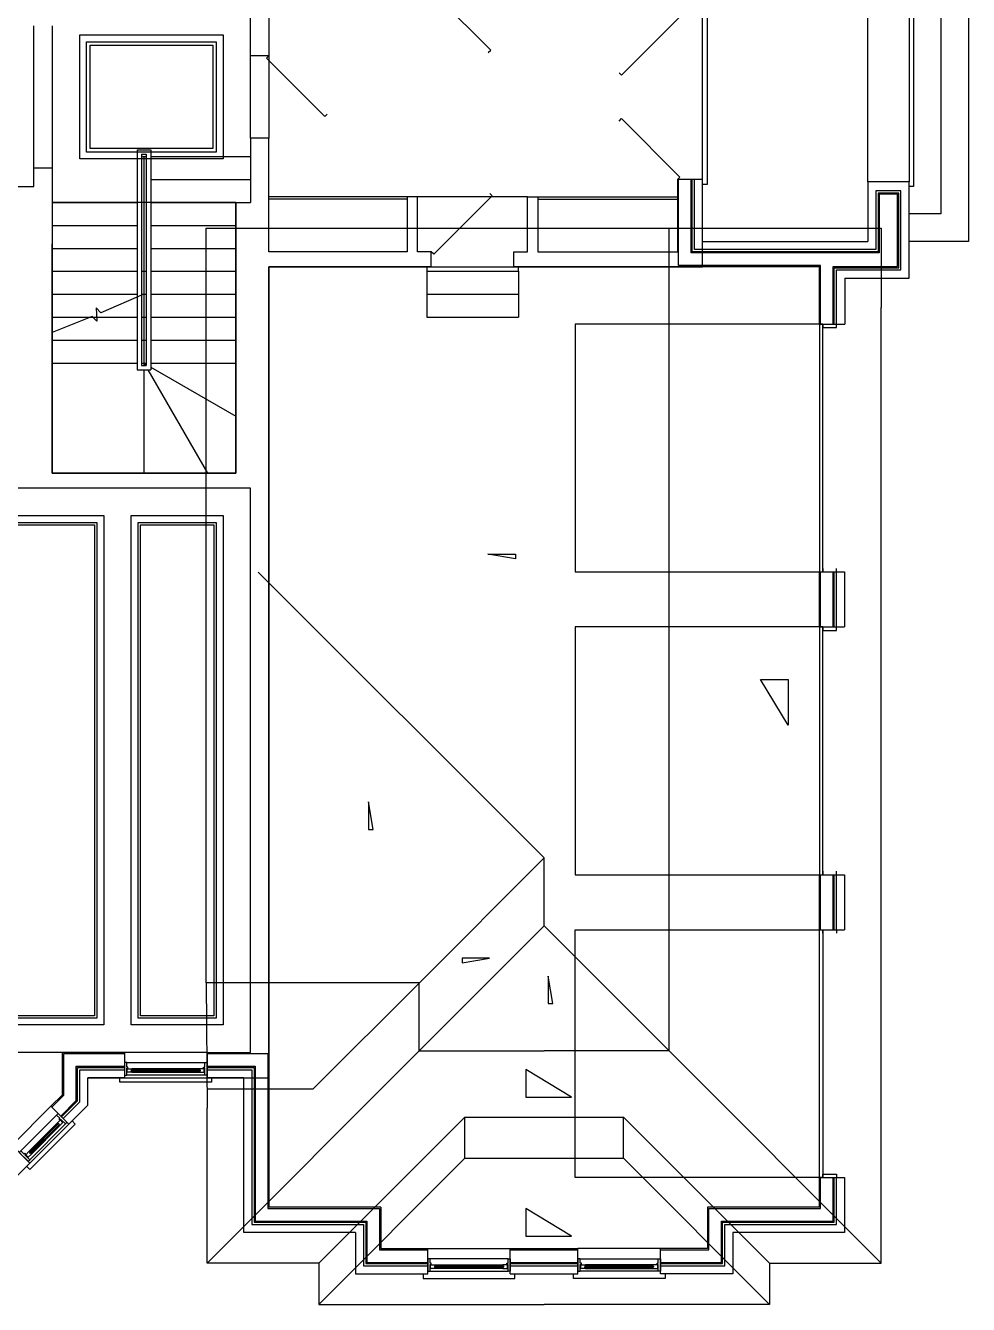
# Model space of a CAD drawing. Header units: metres. Extents: x -754 to 754, y 0 to 1179.
# Drawn here: x 343 to 754, y 60 to 617 of the extents above; entities that cross this region are included whole.
import ezdxf

# ---------------------------------------------------------------- set-up
doc = ezdxf.new("R2010")
doc.units = ezdxf.units.M

msp = doc.modelspace()

# ---------------------------------------------------------------- linework, layer by layer
at = {"layer": 'Defpoints', "elevation": 0.34}
msp.add_lwpolyline([(-177, 115.5), (-70, 115.5), (-70, 138), (70, 138), (70, 115.5), (177, 115.5), (177, 158.5), (244.99, 158.5), (244.99, 146.5), (277.94, 113.55), (337.05, 113.55), (370, 146.5), (370, 158.5), (438, 158.5), (449, 158.5), (449, 512), (638.09, 512), (638.09, 664.5)], dxfattribs=at)
at = {"layer": 'Defpoints', "color": 4, "elevation": 0.34}
msp.add_lwpolyline([(434.5, 540), (354.5, 540), (354.5, 422), (434.5, 422)], close=True, dxfattribs=at)
at = {"layer": 'FP-Above'}
for p, q in [((728.09, 623, 0.34), (728.09, 549, 0.34)), ((346.5, 555, 0.34), (346.5, 617.08, 0.34)), ((354.5, 617.08, 0.34), (354.5, 555, 0.34)), ((441.01, 568, 0.34), (441.01, 604, 0.34)), ((441.01, 568, 0.34), (441.01, 604, 0.34)), ((449, 604, 0.34), (449, 568, 0.34))]:
    msp.add_line(p, q, dxfattribs=at)
at = {"layer": 'FP-Above', "elevation": 0.34}
for points in [[(366.5, 613.08), (429, 613.08), (429, 559), (366.5, 558.99)], [(369.5, 610.08), (426, 610.08), (426, 562), (369.5, 561.99)], [(371, 608.58), (424.5, 608.58), (424.5, 563.5), (371, 563.49)]]:
    msp.add_lwpolyline(points, close=True, dxfattribs=at)
at = {"layer": 'FP-Above', "elevation": -0.34}
msp.add_lwpolyline([(561.8, 542.5), (513.8, 542.5)], dxfattribs=at)
at = {"layer": 'FP-Above'}
for points in [[(238, 403.5), (377, 403.5), (377, 181.5), (238, 181.5)], [(429, 181.5), (389, 181.5), (389, 403.5), (429, 403.5)], [(241, 400.5), (374, 400.5), (374, 184.5), (241, 184.5)], [(242, 399.5), (373, 399.5), (373, 185.5), (242, 185.5)], [(426, 184.5), (392, 184.5), (392, 400.5), (426, 400.5)], [(425, 185.5), (393, 185.5), (393, 399.5), (425, 399.5)]]:
    msp.add_lwpolyline(points, close=True, dxfattribs=at)
msp.add_lwpolyline([(359.01, 169.5), (255.99, 169.5)], dxfattribs=at)
at = {"layer": 'FP-Door'}
for p, q in [((710.09, 549, 0.34), (710.09, 623, 0.34)), ((582.5, 487), (582.5, 379)), ((690.5, 487), (582.5, 487)), ((582.5, 379), (690.5, 379)), ((582.5, 355), (582.5, 247)), ((690.5, 355), (582.5, 355)), ((582.5, 247), (690.5, 247)), ((582.5, 115), (582.5, 223)), ((582.5, 223), (690.5, 223)), ((690.5, 115), (582.5, 115))]:
    msp.add_line(p, q, dxfattribs=at)
for points in [[(544.63, 605.41), (545.69, 606.47), (523.06, 629.1), (522, 628.04)], [(601.64, 596.59), (602.7, 595.53), (628.15, 620.98), (627.09, 622.04)], [(474.45, 578.54), (473.39, 577.48), (447.94, 602.94), (449, 604)], [(601.64, 575.5), (602.7, 576.56), (628.15, 551.1), (627.09, 550.04)], [(545.25, 543.96), (546.31, 542.9), (520.86, 517.44), (519.8, 518.5)], [(689, 487), (689, 379), (690.5, 379), (690.5, 487)], [(690.5, 487), (690.5, 485.5), (696.5, 485.5), (696.5, 487)], [(690.5, 380.5), (690.5, 379), (696.5, 379), (696.5, 380.5)], [(689, 355), (689, 247), (690.5, 247), (690.5, 355)], [(690.5, 355), (690.5, 353.5), (696.5, 353.5), (696.5, 355)], [(690.5, 248.5), (690.5, 247), (696.5, 247), (696.5, 248.5)], [(689, 115), (689, 223), (690.5, 223), (690.5, 115)], [(690.5, 221.5), (690.5, 223), (696.5, 223), (696.5, 221.5)], [(690.5, 115), (690.5, 116.5), (696.5, 116.5), (696.5, 115)]]:
    msp.add_lwpolyline(points, dxfattribs=at)
at = {"layer": 'FP-Mill'}
for points in [[(509.3, 541.5), (449, 541.5)], [(566.3, 541.5), (627.09, 541.5)]]:
    msp.add_lwpolyline(points, dxfattribs=at)
at = {"layer": 'FP-Note'}
for points in [[(544.45, 386.68), (556.45, 386.68), (556.45, 384.68), (544.45, 386.68)], [(663.39, 332.1), (675.39, 332.1), (675.39, 312.1), (663.39, 332.1)], [(492.45, 278.69), (492.45, 266.69), (494.45, 266.69), (492.45, 278.69)], [(545.2, 210.58), (533.2, 210.58), (533.2, 208.58), (545.2, 210.58)], [(570.81, 202.81), (570.81, 190.81), (572.81, 190.81), (570.81, 202.81)], [(560.96, 162.07), (560.96, 150.07), (580.96, 150.07), (560.96, 162.07)], [(560.96, 101.45), (560.96, 89.45), (580.96, 89.45), (560.96, 101.45)]]:
    msp.add_lwpolyline(points, dxfattribs=at)
at = {"layer": 'FP-Proposed Wall'}
for p, q in [((441, 604, 0.34), (441, 625.08, 0.34)), ((449, 628.04, 0.34), (449, 604, 0.34)), ((449, 604, 0.34), (441, 604, 0.34)), ((449, 604, 0.34), (441.01, 604, 0.34)), ((441, 568, 0.34), (441, 540, 0.34)), ((449, 568, 0.34), (441, 568, 0.34)), ((449, 568, 0.34), (441.01, 568, 0.34)), ((449, 518.5, 0.34), (449, 568, 0.34)), ((346.5, 547, 0.34), (346.5, 555, 0.34)), ((354.5, 555, 0.34), (346.5, 555, 0.34)), ((354.5, 555, 0.34), (354.5, 522, 0.34)), ((326.5, 547, 0.34), (346.5, 547, 0.34)), ((627.09, 550.04, 0.34), (627.09, 518.5, 0.34)), ((638.09, 550.04, 0.34), (627.09, 550.04, 0.34)), ((638.09, 523, 0.34), (638.09, 550.04, 0.34)), ((710.09, 549, 0.34), (710.09, 523, 0.34)), ((728.09, 549, 0.34), (710.09, 549, 0.34)), ((728.09, 507.08, 0.34), (728.09, 549, 0.34)), ((509.3, 542.5, 0.34), (509.3, 518.5, 0.34)), ((513.8, 542.5, 0.34), (509.3, 542.5, 0.34)), ((513.8, 518.5, 0.34), (513.8, 542.5, 0.34)), ((561.8, 518.5, 0.34), (561.8, 542.5, 0.34)), ((561.8, 542.5, 0.34), (566.3, 542.5, 0.34)), ((566.3, 542.5, 0.34), (566.3, 518.5, 0.34)), ((434.5, 540, 0.34), (434.5, 422, 0.34)), ((434.5, 540, 0.34), (441, 540, 0.34)), ((354.5, 422, 0.34), (354.5, 522, 0.34)), ((354.5, 522, 0.34), (354.5, 522, 0.34)), ((509.3, 518.5, 0.34), (449, 518.5, 0.34)), ((519.8, 518.5, 0.34), (513.8, 518.5, 0.34)), ((519.8, 512, 0.34), (519.8, 518.5, 0.34)), ((555.8, 512, 0.34), (555.8, 518.5, 0.34)), ((555.8, 518.5, 0.34), (561.8, 518.5, 0.34)), ((566.3, 518.5, 0.34), (627.09, 518.5, 0.34)), ((638.09, 523, 0.34), (710.09, 523, 0.34)), ((449, 512, 0.34), (449, 102, 0.34)), ((519.8, 512, 0.34), (449, 512, 0.34)), ((689.09, 512, 0.34), (555.8, 512, 0.34)), ((689.09, 487, 0.34), (689.09, 512, 0.34)), ((700.09, 507.08, 0.34), (700.09, 487, 0.34)), ((700.09, 507.08, 0.34), (728.09, 507.08, 0.34)), ((689.09, 487, 0.34), (700.09, 487, 0.34)), ((434.5, 422, 0.34), (354.5, 422, 0.34)), ((441, 415.5, 0.34), (326.5, 415.5, 0.34)), ((441, 169.5, 0.34), (441, 415.5, 0.34)), ((689, 355, 0.34), (689, 379, 0.34)), ((689, 379, 0.34), (700, 379, 0.34)), ((700, 379, 0.34), (700, 355, 0.34)), ((689, 355, 0.34), (700, 355, 0.34)), ((689, 223, 0.34), (689, 247, 0.34)), ((689, 247, 0.34), (700, 247, 0.34)), ((700, 247, 0.34), (700, 223, 0.34)), ((689, 223, 0.34), (700, 223, 0.34)), ((386, 169.5, 0.34), (359, 169.5, 0.34)), ((386, 169.5, 0.34), (386, 158.5, 0.34)), ((422, 169.5, 0.34), (422, 158.5, 0.34)), ((422, 169.5, 0.34), (441, 169.5, 0.34)), ((386, 158.5, 0.34), (370, 158.5, 0.34)), ((438, 158.5, 0.34), (422, 158.5, 0.34)), ((438, 91, 0.34), (438, 158.5, 0.34)), ((353.97, 146.03, 0.34), (361.75, 138.25, 0.34)), ((337, 129.06, 0.34), (344.78, 121.28, 0.34)), ((689, 102, 0.34), (689, 115, 0.34)), ((689, 115, 0.34), (700, 115, 0.34)), ((700, 115, 0.34), (700, 91, 0.34)), ((497.73, 102, 0.34), (449, 102, 0.34)), ((449, 102, 0.34), (449, 102, 0.34)), ((497.73, 102, 0.34), (497.73, 84, 0.34)), ((640.27, 102, 0.34), (640.27, 84, 0.34)), ((689, 102, 0.34), (640.27, 102, 0.34)), ((486.73, 91, 0.34), (438, 91, 0.34)), ((486.73, 91, 0.34), (486.73, 73, 0.34)), ((651.27, 91, 0.34), (651.27, 73, 0.34)), ((700, 91, 0.34), (651.27, 91, 0.34)), ((497.73, 84, 0.34), (518.25, 84, 0.34)), ((518.25, 73, 0.34), (518.25, 84, 0.34)), ((554.25, 73, 0.34), (554.25, 84, 0.34)), ((554.25, 84, 0.34), (583.75, 84, 0.34)), ((583.75, 73, 0.34), (583.75, 84, 0.34)), ((619.75, 73, 0.34), (619.75, 84, 0.34)), ((640.27, 84, 0.34), (619.75, 84, 0.34)), ((486.73, 73, 0.34), (518.25, 73, 0.34)), ((554.25, 73, 0.34), (583.75, 73, 0.34)), ((651.27, 73, 0.34), (619.75, 73, 0.34))]:
    msp.add_line(p, q, dxfattribs=at)
at = {"layer": 'FP-Proposed Wall', "elevation": 0.34}
for points in [[(353.97, 146.03), (359, 151.06), (359, 169.5)], [(361.75, 138.25), (370, 146.5), (370, 158.5)], [(325.5, 113.55), (337.05, 113.55), (344.78, 121.28)]]:
    msp.add_lwpolyline(points, dxfattribs=at)
at = {"layer": 'FP-Roof', "color": 1}
for p, q in [((421.57, 199.9), (421.57, 528.84)), ((421.57, 528.84), (623.51, 528.84)), ((623.51, 170.16), (623.51, 528.84)), ((623.51, 528.84), (716, 528.84)), ((716, 528.84), (716, 494.17)), ((716, 77.67), (716, 494.17)), ((421.57, 199.9), (422, 145.17)), ((446.61, 199.9), (421.57, 199.9)), ((514.63, 199.9), (446.61, 199.9)), ((468.21, 153.48), (514.63, 199.9)), ((514.48, 170.16), (514.48, 199.9)), ((422, 77.67), (514.48, 170.16)), ((514.48, 170.16), (569, 170.16)), ((623.51, 170.16), (569, 170.16)), ((716, 77.67), (623.51, 170.16)), ((468.21, 153.48), (421.93, 153.48)), ((422, 77.67), (422, 145.17)), ((470.73, 77.67), (534.42, 141.36)), ((534.42, 123.36), (534.42, 141.36)), ((534.42, 141.36), (603.58, 141.36)), ((667.27, 77.67), (603.58, 141.36)), ((603.58, 123.36), (603.58, 141.36)), ((470.73, 59.67), (534.42, 123.36)), ((534.42, 123.36), (603.58, 123.36)), ((667.27, 59.67), (603.58, 123.36)), ((470.73, 77.67), (422, 77.67)), ((667.27, 77.67), (716, 77.67))]:
    msp.add_line(p, q, dxfattribs=at)
for points in [[(470.73, 77.67), (470.73, 59.67), (569, 59.67)], [(667.27, 77.67), (667.27, 59.67), (569, 59.67)]]:
    msp.add_lwpolyline(points, dxfattribs=at)
at = {"layer": 'FP-Roof Detail'}
for points in [[(569, 224.67), (569, 254.27), (444.36, 378.91)], [(514.48, 199.76), (569, 254.27)], [(514.48, 170.16), (569, 224.67)], [(623.51, 170.16), (569, 224.67)]]:
    msp.add_lwpolyline(points, dxfattribs=at)
at = {"layer": 'FP-Stair'}
for p, q in [((391.5, 563, 0.34), (397.5, 563, 0.34)), ((391.5, 563, 0.34), (391.5, 467, 0.34)), ((393.5, 561, 0.34), (393.5, 469, 0.34)), ((393.5, 561, 0.34), (395.5, 561, 0.34)), ((393.5, 560, 0.34), (395.5, 560, 0.34)), ((394.5, 560, 0.34), (394.5, 469, 0.34)), ((395.5, 561, 0.34), (395.5, 469, 0.34)), ((397.5, 563, 0.34), (397.5, 467, 0.34)), ((397.5, 560, 0.34), (441, 560, 0.34)), ((397.5, 550, 0.34), (441, 550, 0.34)), ((354.5, 540, 0.34), (391.5, 540, 0.34)), ((397.5, 540, 0.34), (434.5, 540, 0.34)), ((354.5, 530, 0.34), (391.5, 530, 0.34)), ((397.5, 530, 0.34), (434.5, 530, 0.34)), ((354.5, 520, 0.34), (391.5, 520, 0.34)), ((397.5, 520, 0.34), (434.5, 520, 0.34)), ((354.5, 510, 0.34), (391.5, 510, 0.34)), ((393.5, 510, 0.34), (395.5, 510, 0.34)), ((397.5, 510, 0.34), (434.5, 510, 0.34)), ((517.8, 510.01, 0.34), (517.8, 490.01, 0.34)), ((557.8, 510.01, 0.34), (557.8, 490.01, 0.34)), ((354.5, 500, 0.34), (391.5, 500, 0.34)), ((393.5, 500, 0.34), (395.5, 500, 0.34)), ((397.5, 500, 0.34), (434.5, 500, 0.34)), ((354.5, 490, 0.34), (373.88, 490, 0.34)), ((373.88, 490, 0.34), (391.5, 490, 0.34)), ((393.5, 490, 0.34), (395.5, 490, 0.34)), ((397.5, 490, 0.34), (434.5, 490, 0.34)), ((354.5, 480, 0.34), (391.5, 480, 0.34)), ((393.5, 480, 0.34), (395.5, 480, 0.34)), ((397.5, 480, 0.34), (434.5, 480, 0.34)), ((354.5, 470, 0.34), (391.5, 470, 0.34)), ((393.5, 470, 0.34), (395.5, 470, 0.34)), ((393.5, 469, 0.34), (395.5, 469, 0.34)), ((394.5, 470, 0.34), (395.08, 469, 0.34)), ((394.5, 470, 0.34), (395.5, 469.42, 0.34)), ((397.5, 470, 0.34), (434.5, 470, 0.34)), ((397.5, 468.27, 0.34), (434.5, 446.91, 0.34)), ((391.5, 467, 0.34), (397.5, 467, 0.34)), ((394.5, 467, 0.34), (394.5, 422, 0.34)), ((396.23, 467, 0.34), (422.21, 422, 0.34))]:
    msp.add_line(p, q, dxfattribs=at)
for points, elevation in [([(728, 649.04), (754, 649.04), (754, 523.04), (728, 523.04)], 0.34), ([(728, 637.04), (742, 637.04), (742, 535.04), (728, 535.04)], 0.34), ([(640.09, 624.04), (640.09, 547.91), (638.09, 547.91)], 1.51)]:
    msp.add_lwpolyline(points, dxfattribs=dict(at, elevation=elevation))
for points in [[(728.09, 625), (730.09, 625), (730.09, 547), (728.09, 547)], [(517.8, 512.01), (517.8, 510.01), (557.8, 510.01), (557.8, 512.01)], [(517.8, 500.01), (557.8, 500.01)], [(517.8, 490.01), (557.8, 490.01)]]:
    msp.add_lwpolyline(points, dxfattribs=at)
at = {"layer": 'FP-Stair', "linetype": 'Continuous'}
msp.add_lwpolyline([(394.5, 500), (375.67, 491.9), (373.69, 494.05), (373.96, 488.21), (371.98, 490.36), (354.5, 483.33)], dxfattribs=at)
at = {"layer": 'FP-Wall Detail', "elevation": 0.34}
for points in [[(689.5, 487), (689.5, 512.5), (627.59, 512.5), (627.59, 550.04)], [(695, 518), (633.09, 518), (633.09, 550.04)], [(695.5, 518.5), (633.59, 518.5), (633.59, 550.04)], [(696.5, 519.5), (634.59, 519.5), (634.59, 550.04)], [(695, 512.08), (723.09, 512.08), (723.09, 543.58), (715.09, 543.58), (715.09, 518), (695, 518)], [(695.5, 511.58), (723.59, 511.58), (723.59, 544.08), (714.59, 544.08), (714.59, 518.5), (695.5, 518.5)], [(696.5, 510.58), (724.59, 510.58), (724.59, 545.08), (713.59, 545.08), (713.59, 519.5), (696.5, 519.5)], [(695, 487), (695, 512.08)], [(695.5, 487), (695.5, 511.58)], [(696.5, 487), (696.5, 510.58)], [(689.5, 355), (689.5, 379)], [(695, 355), (695, 379)], [(695.5, 355), (695.5, 379)], [(696.5, 355), (696.5, 379)], [(689.5, 223), (689.5, 247)], [(695, 223), (695, 247)], [(695.5, 223), (695.5, 247)], [(696.5, 223), (696.5, 247)], [(354.32, 145.68), (359.5, 150.85), (359.5, 169), (386, 169)], [(422, 169), (448.5, 169), (448.5, 101.5), (497.23, 101.5), (497.23, 83.5), (518.25, 83.5)], [(358.21, 141.79), (365, 148.57), (365, 163.5), (386, 163.5)], [(358.57, 141.43), (365.5, 148.36), (365.5, 163), (386, 163)], [(359.27, 140.73), (366.5, 147.95), (366.5, 162), (386, 162)], [(422, 163.5), (443, 163.5), (443, 96), (491.73, 96), (491.73, 78), (518.25, 78)], [(422, 163), (442.5, 163), (442.5, 95.5), (491.23, 95.5), (491.23, 77.5), (518.25, 77.5)], [(422, 162), (441.5, 162), (441.5, 94.5), (490.23, 94.5), (490.23, 76.5), (518.25, 76.5)], [(619.75, 76.5), (647.77, 76.5), (647.77, 94.5), (696.5, 94.5), (696.5, 115)], [(619.75, 77.5), (646.77, 77.5), (646.77, 95.5), (695.5, 95.5), (695.5, 115)], [(619.75, 78), (646.27, 78), (646.27, 96), (695, 96), (695, 115)], [(619.75, 83.5), (640.77, 83.5), (640.77, 101.5), (689.5, 101.5), (689.5, 115)], [(554.25, 83.5), (583.75, 83.5)], [(554.25, 78), (583.75, 78)], [(554.25, 77.5), (583.75, 77.5)], [(554.25, 76.5), (583.75, 76.5)]]:
    msp.add_lwpolyline(points, dxfattribs=at)
at = {"layer": 'FP-Wall Detail'}
for points in [[(509.3, 542.5), (449, 542.5)], [(566.3, 542.5), (627.09, 542.5)]]:
    msp.add_lwpolyline(points, dxfattribs=at)
at = {"layer": 'FP-Window'}
for p, q in [((422, 169.5), (386, 169.5)), ((386, 169.5), (386, 169.5)), ((387, 165.11), (421, 165.11)), ((389, 161.86), (389, 161.36)), ((418.75, 162.36), (389.25, 162.36)), ((389.25, 162.36), (389.5, 162.11)), ((389.5, 161.98), (389.5, 162.11)), ((418.75, 162.36), (418.5, 162.11)), ((418.5, 161.98), (418.5, 162.11)), ((419, 161.86), (419, 161.36)), ((384, 156.5), (384, 158.5)), ((424, 156.5), (384, 156.5)), ((421, 159.61), (387, 159.61)), ((389.25, 160.86), (389.5, 161.11)), ((389.25, 160.86), (418.75, 160.86)), ((389.5, 161.11), (389.5, 161.23)), ((418.5, 161.11), (418.5, 161.23)), ((418.75, 160.86), (418.5, 161.11)), ((424, 158.5), (424, 156.5)), ((337, 129.06), (353.97, 146.03)), ((353.97, 146.03), (353.97, 146.03)), ((356.37, 142.22), (340.81, 126.66)), ((364.58, 138.25), (363.16, 139.67)), ((344.35, 126.31), (356.72, 138.68)), ((344.7, 122.77), (360.26, 138.33)), ((344.78, 118.45), (364.58, 138.25)), ((357.79, 137.62), (345.41, 125.24)), ((356.72, 138.68), (356.72, 138.33)), ((356.81, 138.24), (356.72, 138.33)), ((357.25, 138.5), (357.61, 138.15)), ((357.43, 137.62), (357.34, 137.71)), ((357.79, 137.62), (357.43, 137.62)), ((344.35, 126.31), (344.7, 126.31)), ((344.53, 125.78), (344.88, 125.42)), ((344.79, 126.22), (344.7, 126.31)), ((345.41, 125.6), (345.32, 125.69)), ((345.41, 125.24), (345.41, 125.6)), ((343.36, 119.87), (344.78, 118.45)), ((518.25, 84), (554.25, 84)), ((554.25, 84), (554.25, 84)), ((619.75, 84), (583.75, 84)), ((583.75, 84), (583.75, 84)), ((553.25, 79.61), (519.25, 79.61)), ((584.75, 79.61), (618.75, 79.61)), ((516.25, 73), (516.25, 71)), ((519.25, 74.11), (553.25, 74.11)), ((521.25, 76.36), (521.25, 75.86)), ((521.5, 76.86), (521.75, 76.61)), ((521.5, 76.86), (551, 76.86)), ((521.5, 75.36), (521.75, 75.61)), ((551, 75.36), (521.5, 75.36)), ((521.75, 76.48), (521.75, 76.61)), ((521.75, 75.61), (521.75, 75.73)), ((551, 76.86), (550.75, 76.61)), ((550.75, 76.48), (550.75, 76.61)), ((550.75, 75.61), (550.75, 75.73)), ((551, 75.36), (550.75, 75.61)), ((551.25, 76.36), (551.25, 75.86)), ((556.25, 71), (556.25, 73)), ((581.75, 71), (581.75, 73)), ((618.75, 74.11), (584.75, 74.11)), ((586.75, 76.36), (586.75, 75.86)), ((616.5, 76.86), (587, 76.86)), ((587, 76.86), (587.25, 76.61)), ((587, 75.36), (587.25, 75.61)), ((587, 75.36), (616.5, 75.36)), ((587.25, 76.48), (587.25, 76.61)), ((587.25, 75.61), (587.25, 75.73)), ((616.5, 76.86), (616.25, 76.61)), ((616.25, 76.48), (616.25, 76.61)), ((616.25, 75.61), (616.25, 75.73)), ((616.5, 75.36), (616.25, 75.61)), ((616.75, 76.36), (616.75, 75.86)), ((621.75, 73), (621.75, 71)), ((516.25, 71), (556.25, 71)), ((621.75, 71), (581.75, 71))]:
    msp.add_line(p, q, dxfattribs=at)
for points in [[(386, 159.61), (387, 159.61), (387, 162.61), (387.5, 162.61), (387.5, 163.11), (387, 163.11), (387, 165.11), (386, 165.11), (386, 159.61)], [(389.25, 160.86), (387.25, 160.86), (387.25, 162.36), (389.25, 162.36)], [(419, 161.98), (389, 161.98), (389, 161.86), (419, 161.86)], [(418.75, 160.86), (420.75, 160.86), (420.75, 162.36), (418.75, 162.36)], [(422, 159.61), (421, 159.61), (421, 162.61), (420.5, 162.61), (420.5, 163.11), (421, 163.11), (421, 165.11), (422, 165.11), (422, 159.61)], [(419, 161.23), (389, 161.23), (389, 161.36), (419, 161.36)], [(360.97, 139.03), (360.26, 138.33), (358.14, 140.45), (357.79, 140.09), (357.43, 140.45), (357.79, 140.8), (356.37, 142.22), (357.08, 142.92), (360.97, 139.03)], [(357.79, 137.62), (359.2, 139.03), (358.14, 140.09), (356.72, 138.68)], [(344.44, 125.86), (357.17, 138.59), (357.25, 138.5), (344.53, 125.78)], [(344.97, 125.33), (357.7, 138.06), (357.61, 138.15), (344.88, 125.42)], [(344, 122.06), (344.7, 122.77), (342.58, 124.89), (342.94, 125.24), (342.58, 125.6), (342.23, 125.24), (340.81, 126.66), (340.11, 125.95), (344, 122.06)], [(345.41, 125.24), (344, 123.83), (342.94, 124.89), (344.35, 126.31)], [(518.25, 74.11), (519.25, 74.11), (519.25, 77.11), (519.75, 77.11), (519.75, 77.61), (519.25, 77.61), (519.25, 79.61), (518.25, 79.61), (518.25, 74.11)], [(554.25, 74.11), (553.25, 74.11), (553.25, 77.11), (552.75, 77.11), (552.75, 77.61), (553.25, 77.61), (553.25, 79.61), (554.25, 79.61), (554.25, 74.11)], [(583.75, 74.11), (584.75, 74.11), (584.75, 77.11), (585.25, 77.11), (585.25, 77.61), (584.75, 77.61), (584.75, 79.61), (583.75, 79.61), (583.75, 74.11)], [(619.75, 74.11), (618.75, 74.11), (618.75, 77.11), (618.25, 77.11), (618.25, 77.61), (618.75, 77.61), (618.75, 79.61), (619.75, 79.61), (619.75, 74.11)], [(521.5, 75.36), (519.5, 75.36), (519.5, 76.86), (521.5, 76.86)], [(521.25, 76.48), (551.25, 76.48), (551.25, 76.36), (521.25, 76.36)], [(521.25, 75.73), (551.25, 75.73), (551.25, 75.86), (521.25, 75.86)], [(551, 75.36), (553, 75.36), (553, 76.86), (551, 76.86)], [(587, 75.36), (585, 75.36), (585, 76.86), (587, 76.86)], [(616.75, 76.48), (586.75, 76.48), (586.75, 76.36), (616.75, 76.36)], [(616.75, 75.73), (586.75, 75.73), (586.75, 75.86), (616.75, 75.86)], [(616.5, 75.36), (618.5, 75.36), (618.5, 76.86), (616.5, 76.86)]]:
    msp.add_lwpolyline(points, dxfattribs=at)

doc.saveas('drawing.dxf')
